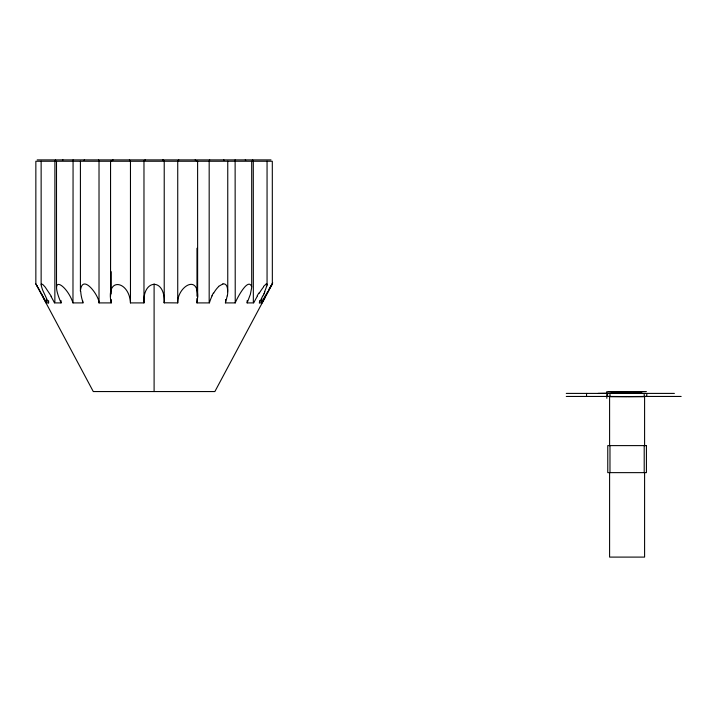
<?xml version="1.0" encoding="UTF-8"?>
<svg xmlns="http://www.w3.org/2000/svg" width="717" height="717" viewBox="0 0 717 717"><rect width="100%" height="100%" fill="white"/><g stroke="black" fill="none" stroke-linecap="round" stroke-linejoin="round"><path stroke-width="1.08" d="M164.238 302.045C164.937 277.47 142.45 279.218 143.974 302.906L130.467 302.906C129.365 280.804 105.48 276.215 111.207 302.906L99.018 302.906C99.287 295.888 82.061 272.263 80.412 291.192L80.412 161.244M209.678 159.9L209.176 161.244L209.176 302.906L196.987 302.906L197.632 297.205L197.614 161.244M252.644 159.9L253.289 161.164L253.343 302.906L247.132 302.906L250.358 294.409L251.694 287.651L251.694 161.244M267.056 284.721L267.056 161.244M272.343 283.905L272.308 161.244L35.85 161.244L35.85 283.905L93.282 391.554L214.876 391.554L272.272 284.04M609.602 472.637L609.593 557.1L644.592 557.1L644.592 472.637M164.238 302.099L164.229 302.628M55.559 159.9L54.904 161.164L54.859 302.906L61.07 302.906C47.887 272.361 67.12 284.963 72.973 302.906L82.643 302.906L82.643 300.674M45.7 301.481L46.462 302.906L48.604 302.906L42.545 289.856L41.272 285.841L41.371 284.004L42.742 284.47L45.117 286.997L51.301 296.3M164.229 302.789L177.735 302.906C177.108 287.427 198.304 273.159 197.632 297.205M73.071 159.9L72.973 302.906M267.056 284.918L266.805 286.37M227.361 295.807L227.648 293.728A30.024 20.479 -49.4 0 0 227.755 291.685L227.755 161.244M225.559 299.563L225.559 302.906L235.23 302.906C236.117 300.208 247.93 276.619 251.676 286.639M264.035 293.728L263.085 295.807M211.891 295.816L213.352 293.056M265.586 295.816L271.367 285.59M266.357 294.427L266.733 293.737M271.349 285.626L271.967 284.568M271.931 284.631L272.299 283.995M257.179 295.816L258.846 293.056M178.784 159.9L177.735 161.244L177.735 302.906M263.569 286.406L266.267 283.968M143.974 302.906L143.974 161.244L145.318 159.9M143.974 161.244L145.479 159.9M218.533 286.406L222.906 283.968M111.207 161.244L112.21 160.483M112.56 160.232L113.017 159.9M62.469 160.232L62.944 159.9M84.086 160.232L84.579 159.9M627.097 391.554L609.271 393.176L598.086 393.409M627.626 396.582L645.757 396.456M609.558 393.4L608.59 393.409M37.203 159.9L270.99 159.9M607.792 391.554L646.393 391.554M612.228 392.889L641.957 392.889M608.276 393.409C607.469 392.835 606.77 396.842 608.348 396.456M645.596 393.409L644.628 393.4M566.278 393.409L620.895 393.409M633.156 393.409L674.392 393.409M645.909 393.409C647.308 393.05 647.021 396.967 645.909 396.456M608.59 396.456L627.097 396.582M566.278 396.447L610.893 396.447M644.35 396.447L681.15 396.447M223.623 159.9L224.107 160.232M245.259 159.9L245.725 160.232M195.176 159.9L195.642 160.232M196.1 160.563L196.655 160.993M162.714 159.9L164.22 161.244L164.22 302.906M162.884 159.9L164.238 161.244M129.41 159.9L130.467 161.244L130.467 302.906M35.859 283.923L36.917 285.742M36.917 285.733L38.655 288.763M38.646 288.754L41.559 293.916M41.461 293.737L41.855 294.445M41.837 294.418L42.428 295.485M42.608 295.807L42.912 296.354M42.805 296.166L44.741 299.706M44.929 300.056L45.512 301.131M98.525 159.9L99.018 161.244L99.018 302.906M235.122 159.9L235.23 302.906M609.602 445.66L609.593 396.707L644.592 396.707L644.592 445.607M644.207 396.456L644.207 393.4L627.097 393.274L609.979 393.4L609.979 396.456M644.207 445.607L644.207 472.637M609.979 445.607L609.979 472.637M606.824 391.554L606.824 398.311M586.551 393.409L586.551 396.447M261.741 298.442L261.741 302.906L259.599 302.906L259.599 300.674M247.132 300.674L247.132 302.906M196.987 248.252L196.987 296.211M196.987 298.442L196.987 302.906M154.101 283.905L154.101 391.554M111.207 271.671L111.207 293.979M111.207 299.563L111.207 302.906M110.552 161.244L110.552 296.255M61.07 300.674L61.07 302.906M56.5 161.244L56.5 287.248M48.604 300.674L48.604 302.906M46.462 298.442L46.462 302.906M41.138 161.244L41.138 284.757M261.427 302.861A42.644 3.522 -61.8 0 1 265.631 295.126M266.814 293.522A30.024 1.443 -61.5 0 1 267.988 291.416M269.054 289.068A19.422 0.762 -61.4 0 1 272.729 282.821M262.108 302.959A42.626 2.868 -61.7 0 1 265.532 296.65M262.664 296.049A42.653 8.228 -61.3 0 1 259.258 302.924M264.851 291.729A30.024 6.776 -60.7 0 1 263.973 293.764M266.464 286.728A19.422 4.544 -60.5 0 1 264.483 291.953M266.312 283.887A5.817 1.542 -58.8 0 1 267.011 284.972M259.16 293.325A20.578 5.763 -59.2 0 1 263.569 286.961M253.71 302.915A42.644 14.313 -59.9 0 1 257.457 295.987M227.172 295.843A42.653 28.241 -51.1 0 1 225.326 302.906M227.549 291.747A19.422 13.336 -48.8 0 0 226.948 286.379L226.016 284.918A5.817 4.069 -45.6 0 0 222.924 283.896M213.711 293.145A20.578 14.636 -45.6 0 1 218.667 286.549M209.391 302.906A42.644 32.005 -44.4 0 1 212.107 295.861M83.19 302.897A38.189 25.256 51.1 0 1 80.707 291.29M43.271 297.609A43.199 3.038 61.8 0 1 46.166 302.95M51.024 296.453A42.679 14.34 59.9 0 1 54.501 302.915M646.42 445.607L607.765 445.607L607.765 472.637L646.42 472.637L646.42 445.607"/></g></svg>
